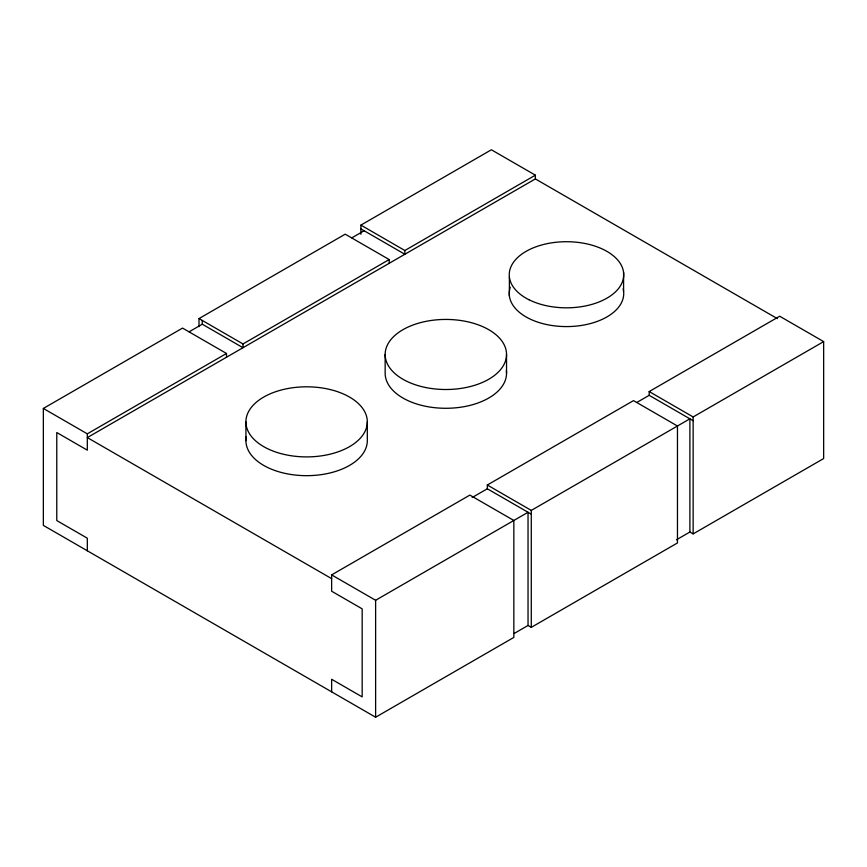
<?xml version="1.0" encoding="UTF-8"?>
<svg xmlns="http://www.w3.org/2000/svg" width="867" height="867" viewBox="0 0 867 867"><rect width="100%" height="100%" fill="white"/><g stroke="black" fill="none" stroke-linecap="round" stroke-linejoin="round"><path stroke-width="1.3" d="M331.638 691.833L331.638 679.262L362.178 696.895L362.178 608.851L331.638 591.218L331.638 574.886L469.871 495.09L513.838 520.471L513.838 637.418L375.617 717.226L43.35 525.391L43.35 408.444L182.536 328.094L226.504 353.476L226.504 357.226M199.02 326.631L199.02 318.568L345.207 234.177L389.175 259.558L389.175 263.319M360.889 234.263L360.889 225.117L491.383 149.774L535.362 175.167L535.362 178.916L87.318 437.586L331.638 578.647M189.082 331.823L202.271 324.204L242.998 347.71L242.998 343.961L389.175 259.558M351.818 237.861L364.14 230.752M43.35 408.444L87.318 433.836L226.504 353.476M360.889 225.117L404.856 250.509L535.362 175.167M531.287 514.153L487.319 488.771L487.319 485.011L633.495 400.619L677.463 426L677.463 542.948L531.287 627.35L528.036 625.475L514.077 633.528M693.145 420.701L649.177 395.319L649.177 391.559L779.682 316.217L823.65 341.609L823.65 458.556L693.145 533.899L689.894 532.024L676.455 539.783M472.19 497.495L487.319 488.771M636.855 402.429L649.177 395.319M331.638 574.886L375.617 600.278L513.838 520.471M514.077 520.33L528.036 512.278L528.036 625.475M487.319 485.011L531.287 510.403L689.894 418.826L689.894 532.024M649.177 391.559L693.145 416.951L823.65 341.609M535.362 178.916L777.341 318.623M360.889 228.877L404.856 254.259L404.856 250.509M199.02 318.568L242.998 343.961M693.145 416.951L693.145 533.899M623.59 272.466L623.59 291.236M531.287 510.403L531.287 627.35M509.373 277.072L509.373 295.842M506.534 354.473A60.69 35.038 0 0 1 415.499 384.818A60.69 35.038 0 0 1 415.499 324.128A60.69 35.038 0 0 1 506.534 354.473L506.534 373.243M385.154 354.473L385.154 373.243A60.69 35.038 0 0 0 448.109 408.259A60.69 35.038 0 0 0 506.371 370.632M375.617 600.278L375.617 717.226M367.315 421.861A60.69 35.038 0 0 1 276.27 452.206A60.69 35.038 0 0 1 276.27 391.505A60.69 35.038 0 0 1 367.315 421.861L367.315 440.631A60.69 35.038 0 0 1 303.212 475.615A60.69 35.038 0 0 1 246.304 436.708M245.925 421.861L245.925 440.631M202.271 320.443L202.271 324.204M87.318 433.836L87.318 450.168L56.778 432.535L56.778 520.568L87.318 538.201L87.318 550.783M623.135 288.787A57.244 33.054 0 0 1 565.121 326.577A57.244 33.054 0 0 1 510.284 287.237M528.924 299.711A57.244 33.054 0 0 0 622.679 281.071A57.244 33.054 0 0 0 547.846 243.519A57.244 33.054 0 0 0 528.924 299.711"/></g></svg>
